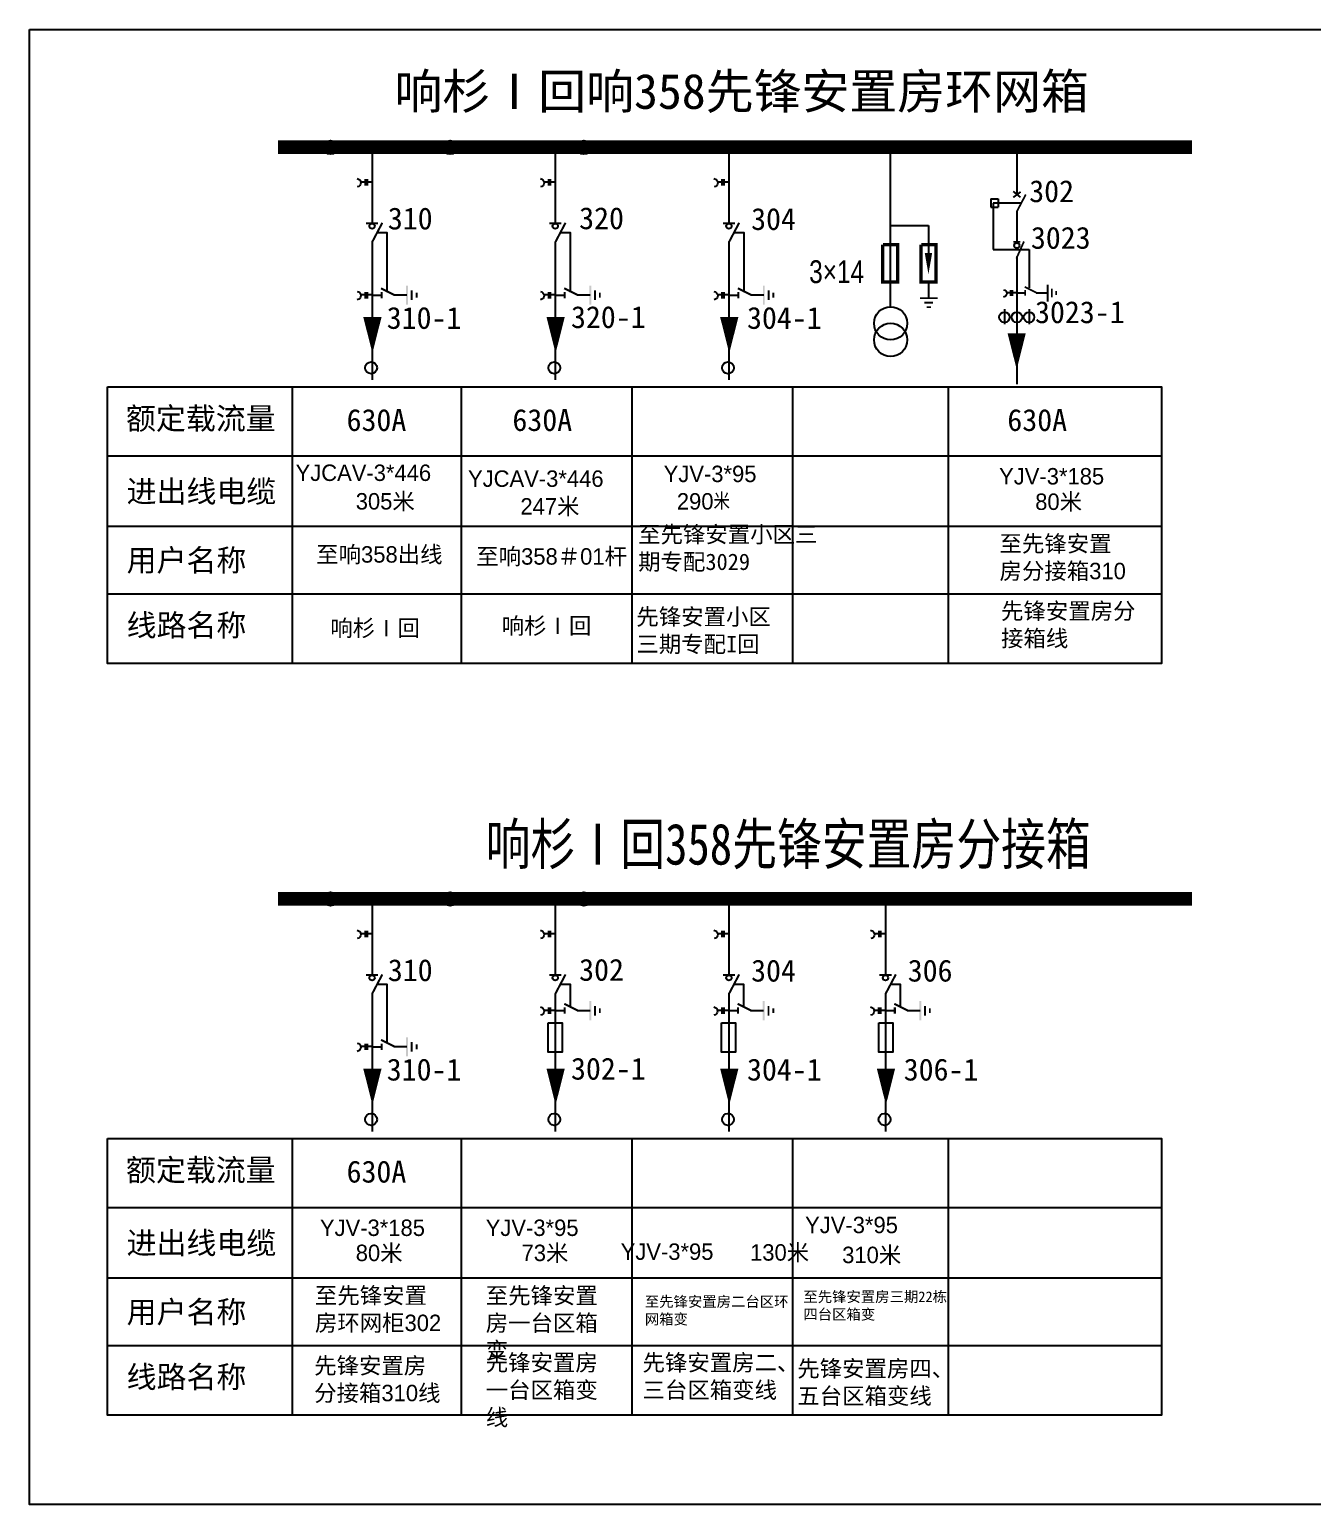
# Model space of a CAD drawing. Extents: x -201 to 232, y -165 to 3.
# Drawn here: x -200.8 to -54.7, y -164.6 to 3.4 of the extents above; entities that cross this region are included whole.
import ezdxf

# ---------------------------------------------------------------- set-up
doc = ezdxf.new("R2010")
doc.units = 0
doc.header["$LTSCALE"] = 0.774411
doc.layers.get('0').update_dxf_attribs({"linetype": 'CONTINUOUS'})
doc.layers.add('1', color=7, linetype='CONTINUOUS')
doc.styles.add('hztxt_txtstyle_0.00_0_0', font='', dxfattribs={"bigfont": 'hztxt.shx'})
doc.styles.add('hztxt_txtstyle_10.46_0_0', font='', dxfattribs={"height": 10.46193, "bigfont": 'hztxt.shx'})
doc.styles.add('hztxt_txtstyle_2.50_0_0', font='simkai.ttf', dxfattribs={"height": 2.5})
doc.styles.add('hztxt_txtstyle_2.60_0_0', font='', dxfattribs={"height": 2.6, "bigfont": 'hztxt.shx'})
doc.styles.add('hztxt_txtstyle_4.68_0_0', font='simkai.ttf', dxfattribs={"height": 4.68})
doc.styles.add('hztxt_txtstyle_9.64_0_0', font='', dxfattribs={"height": 9.642747, "bigfont": 'hztxt.shx'})
doc.styles.get('hztxt_txtstyle_0.00_0_0').set_extended_font_data('hztxt')
doc.styles.get('hztxt_txtstyle_10.46_0_0').set_extended_font_data('hztxt')
doc.styles.get('hztxt_txtstyle_2.60_0_0').set_extended_font_data('hztxt')
doc.styles.get('hztxt_txtstyle_9.64_0_0').set_extended_font_data('hztxt')

# ---------------------------------------------------------------- blocks, each defined once
blk = doc.blocks.new('JD')
for points in [[(-2, 0.2), (-2, -0.2), (2, 0.2), (2, -0.2)], [(1, -1.2), (1, -0.8), (-1, -1.2), (-1, -0.8)], [(-0.5, -1.8), (-0.5, -2.2), (0.5, -1.8), (0.5, -2.2)]]:
    blk.add_trace(points)

msp = doc.modelspace()

# ---------------------------------------------------------------- linework, layer by layer
at = {"linetype": 'Continuous'}
for p, q in [((-170.86, -37.35), (-170.86, -68.87)), ((-151.6, -37.35), (-151.6, -68.87)), ((-132.18, -37.4), (-132.18, -68.71)), ((-113.85, -37.4), (-113.85, -68.71)), ((-96.15, -37.4), (-96.15, -68.71)), ((-191.89, -45.19), (-71.85, -45.19)), ((-191.89, -53.19), (-71.85, -53.19)), ((-191.89, -60.88), (-71.85, -60.88)), ((-170.86, -122.94), (-170.86, -154.47)), ((-151.6, -122.94), (-151.6, -154.47)), ((-132.18, -122.99), (-132.18, -154.3)), ((-113.85, -122.99), (-113.85, -154.3)), ((-96.15, -122.99), (-96.15, -154.3)), ((-191.89, -130.79), (-71.85, -130.79)), ((-191.89, -138.78), (-71.85, -138.78)), ((-191.89, -146.48), (-71.85, -146.48))]:
    msp.add_line(p, q, dxfattribs=at)
for points in [[(-200.78, 3.37), (231.67, 3.37), (231.67, -164.6), (-200.78, -164.6)], [(-191.9, -37.32), (-71.85, -37.32), (-71.85, -68.83), (-191.9, -68.83)], [(-191.9, -122.91), (-71.85, -122.91), (-71.85, -154.42), (-191.9, -154.42)]]:
    msp.add_lwpolyline(points, close=True, dxfattribs=at)
at = {"color": 0, "linetype": 'Continuous'}
for points in [[(-141.7, -109.75), (-140.1, -109.75), (-140.1, -113.1), (-141.7, -113.1)], [(-121.94, -109.75), (-120.35, -109.75), (-120.35, -113.1), (-121.94, -113.1)], [(-104.02, -109.75), (-102.42, -109.75), (-102.42, -113.1), (-104.02, -113.1)]]:
    msp.add_lwpolyline(points, close=True, dxfattribs=at)
at = {"layer": '1'}
for p, q in [((-102.73, -10.04), (-102.73, -28.29)), ((-88.33, -10.04), (-88.33, -15.45)), ((-161.76, -10.84), (-161.76, -18.67)), ((-140.89, -10.84), (-140.89, -18.67)), ((-121.11, -10.84), (-121.11, -18.67)), ((-91.28, -15.93), (-91.28, -16.85)), ((-91.28, -15.93), (-90.45, -15.93)), ((-91.01, -16.41), (-91.01, -21.68)), ((-87.91, -16.41), (-91.01, -16.41)), ((-90.45, -15.93), (-90.45, -16.85)), ((-91.28, -16.85), (-90.45, -16.85)), ((-88.33, -17.33), (-88.33, -20.76)), ((-102.75, -18.95), (-98.38, -18.95)), ((-98.38, -18.95), (-98.38, -22.15)), ((-161.76, -20.8), (-161.76, -30.3)), ((-140.89, -20.8), (-140.89, -30.3)), ((-121.11, -20.8), (-121.11, -30.3)), ((-91.01, -21.68), (-86.92, -21.68)), ((-86.92, -21.68), (-86.92, -26.03)), ((-88.33, -22.47), (-88.33, -32.59)), ((-159.27, -26.85), (-157.8, -26.85)), ((-138.4, -26.85), (-136.93, -26.85)), ((-118.62, -26.85), (-117.15, -26.85)), ((-98.38, -25.5), (-98.38, -27.15)), ((-88.33, -26.63), (-87.37, -26.63)), ((-86.12, -26.6), (-84.82, -26.6)), ((-161.76, -26.88), (-160.68, -26.88)), ((-140.89, -26.88), (-139.81, -26.88)), ((-121.11, -26.88), (-120.03, -26.88)), ((-89.7, -28.49), (-89.7, -30.17)), ((-86.89, -28.49), (-86.89, -30.17)), ((-161.76, -31.84), (-161.76, -36.53)), ((-140.89, -31.84), (-140.89, -36.53)), ((-121.11, -31.84), (-121.11, -36.53)), ((-88.32, -33.95), (-88.32, -37.03)), ((-161.76, -96.43), (-161.76, -104.27)), ((-140.89, -96.43), (-140.89, -104.27)), ((-121.11, -96.43), (-121.11, -104.27)), ((-103.27, -96.43), (-103.27, -104.27)), ((-161.76, -106.4), (-161.76, -115.9)), ((-140.89, -106.4), (-140.89, -115.9)), ((-121.11, -106.4), (-121.11, -115.9)), ((-103.27, -106.4), (-103.27, -115.9)), ((-140.89, -108.36), (-139.81, -108.36)), ((-138.4, -108.33), (-136.93, -108.33)), ((-121.14, -108.36), (-120.06, -108.36)), ((-118.65, -108.33), (-117.18, -108.33)), ((-103.29, -108.36), (-102.21, -108.36)), ((-100.8, -108.33), (-99.33, -108.33)), ((-161.76, -112.47), (-160.68, -112.47)), ((-159.27, -112.44), (-157.8, -112.44)), ((-161.76, -117.43), (-161.76, -122.13)), ((-140.89, -117.43), (-140.89, -122.13)), ((-121.11, -117.43), (-121.11, -122.13)), ((-103.26, -117.43), (-103.26, -122.13))]:
    msp.add_line(p, q, dxfattribs=at)
for points, const_width in [([(-172.46, -10.04), (-68.36, -10.04)], 1.56), ([(-88.72, -15.75), (-87.88, -15.12)], 0.207), ([(-88.72, -15.06), (-87.9, -15.74)], 0.207), ([(-88.33, -17.39), (-87.29, -15.42)], 0.207), ([(-162.45, -18.7), (-161.07, -18.7)], 0.234), ([(-161.76, -20.86), (-160.59, -18.64)], 0.234), ([(-141.58, -18.7), (-140.2, -18.7)], 0.234), ([(-140.89, -20.86), (-139.72, -18.64)], 0.234), ([(-121.8, -18.7), (-120.42, -18.7)], 0.234), ([(-121.11, -20.86), (-119.94, -18.64)], 0.234), ([(-103.6, -21.13), (-103.6, -25.39), (-101.89, -25.39), (-101.89, -21.13), (-103.55, -21.13)], 0.36), ([(-99.23, -21.13), (-99.23, -25.39), (-97.52, -25.39), (-97.52, -21.13), (-99.18, -21.13)], 0.36), ([(-88.7, -20.81), (-87.93, -20.81)], 0.207), ([(-88.37, -22.73), (-87.5, -20.77)], 0.207), ([(-160.74, -26.1), (-159.18, -26.88)], 0.234), ([(-160.68, -26.52), (-160.68, -27.24)], 0.234), ([(-139.87, -26.1), (-138.31, -26.88)], 0.234), ([(-139.81, -26.52), (-139.81, -27.24)], 0.234), ([(-120.09, -26.1), (-118.53, -26.88)], 0.234), ([(-120.03, -26.52), (-120.03, -27.24)], 0.234), ([(-87.42, -25.94), (-86.04, -26.63)], 0.207), ([(-87.37, -26.31), (-87.37, -26.95)], 0.207), ([(-88.84, -32.65), (-87.78, -32.65), (-88.32, -33.72), (-88.83, -32.63)], 0.207), ([(-172.46, -95.63), (-68.36, -95.63)], 1.56), ([(-161.76, -106.46), (-160.59, -104.24)], 0.234), ([(-140.89, -106.46), (-139.72, -104.24)], 0.234), ([(-121.11, -106.46), (-119.94, -104.24)], 0.234), ([(-103.27, -106.46), (-102.1, -104.24)], 0.234), ([(-162.45, -104.3), (-161.07, -104.3)], 0.234), ([(-141.58, -104.3), (-140.2, -104.3)], 0.234), ([(-121.8, -104.3), (-120.42, -104.3)], 0.234), ([(-103.96, -104.3), (-102.58, -104.3)], 0.234), ([(-139.87, -107.58), (-138.31, -108.36)], 0.234), ([(-120.12, -107.58), (-118.56, -108.36)], 0.234), ([(-102.27, -107.58), (-100.71, -108.36)], 0.234), ([(-139.81, -108), (-139.81, -108.72)], 0.234), ([(-120.06, -108), (-120.06, -108.72)], 0.234), ([(-102.21, -108), (-102.21, -108.72)], 0.234), ([(-160.74, -111.69), (-159.18, -112.47)], 0.234), ([(-160.68, -112.11), (-160.68, -112.83)], 0.234)]:
    msp.add_lwpolyline(points, dxfattribs=dict(at, const_width=const_width))
for points, format in [([(-163.46, -13.61, -0.877934), (-163.45, -14.56)], "xyb"), ([(-142.59, -13.61, -0.877934), (-142.58, -14.56)], "xyb"), ([(-122.81, -13.61, -0.877934), (-122.79, -14.56)], "xyb"), ([(-98.38, -22.09, 0.84, 0, 0), (-98.38, -24.49, 0, 0, 0)], "xyseb"), ([(-163.46, -26.46, -0.877934), (-163.45, -27.41)], "xyb"), ([(-142.59, -26.46, -0.877934), (-142.58, -27.41)], "xyb"), ([(-122.81, -26.46, -0.877934), (-122.79, -27.41)], "xyb"), ([(-89.83, -26.26, -0.877934), (-89.82, -27.1)], "xyb"), ([(-161.72, -29.38, 2.08, 0, 0), (-161.72, -33.5, 0, 0, 0)], "xyseb"), ([(-140.85, -29.38, 2.08, 0, 0), (-140.85, -33.5, 0, 0, 0)], "xyseb"), ([(-121.07, -29.38, 2.08, 0, 0), (-121.07, -33.5, 0, 0, 0)], "xyseb"), ([(-88.33, -31.22, 2.08, 0, 0), (-88.33, -35.34, 0, 0, 0)], "xyseb"), ([(-163.46, -99.21, -0.877934), (-163.45, -100.16)], "xyb"), ([(-142.59, -99.21, -0.877934), (-142.58, -100.16)], "xyb"), ([(-122.81, -99.21, -0.877934), (-122.79, -100.16)], "xyb"), ([(-104.97, -99.21, -0.877934), (-104.95, -100.16)], "xyb"), ([(-142.59, -107.94, -0.877934), (-142.58, -108.89)], "xyb"), ([(-122.83, -107.94, -0.877934), (-122.82, -108.89)], "xyb"), ([(-104.99, -107.94, -0.877934), (-104.97, -108.89)], "xyb"), ([(-163.46, -112.06, -0.877934), (-163.45, -113)], "xyb"), ([(-161.72, -114.97, 2.08, 0, 0), (-161.72, -119.1, 0, 0, 0)], "xyseb"), ([(-140.85, -114.97, 2.08, 0, 0), (-140.85, -119.1, 0, 0, 0)], "xyseb"), ([(-121.07, -114.97, 2.08, 0, 0), (-121.07, -119.1, 0, 0, 0)], "xyseb"), ([(-103.22, -114.97, 2.08, 0, 0), (-103.22, -119.1, 0, 0, 0)], "xyseb")]:
    msp.add_lwpolyline(points, format=format, dxfattribs=at)
for points in [[(-162.55, -14.01), (-163.04, -14.01)], [(-162.55, -13.69), (-162.55, -14.4)], [(-162.33, -13.69), (-162.33, -14.4)], [(-161.77, -14.01), (-162.33, -14.01)], [(-141.68, -14.01), (-142.17, -14.01)], [(-141.68, -13.69), (-141.68, -14.4)], [(-141.46, -13.69), (-141.46, -14.4)], [(-140.9, -14.01), (-141.46, -14.01)], [(-121.9, -14.01), (-122.39, -14.01)], [(-121.9, -13.69), (-121.9, -14.4)], [(-121.68, -13.69), (-121.68, -14.4)], [(-121.11, -14.01), (-121.68, -14.01)], [(-160.03, -26.53), (-160.03, -19.78), (-161.19, -19.78)], [(-139.16, -26.53), (-139.16, -19.78), (-140.32, -19.78)], [(-119.37, -26.53), (-119.37, -19.78), (-120.54, -19.78)], [(-162.55, -26.86), (-163.04, -26.86)], [(-162.55, -26.54), (-162.55, -27.25)], [(-162.33, -26.54), (-162.33, -27.25)], [(-161.77, -26.86), (-162.33, -26.86)], [(-141.68, -26.86), (-142.17, -26.86)], [(-141.68, -26.54), (-141.68, -27.25)], [(-141.46, -26.54), (-141.46, -27.25)], [(-140.9, -26.86), (-141.46, -26.86)], [(-121.9, -26.86), (-122.39, -26.86)], [(-121.9, -26.54), (-121.9, -27.25)], [(-121.68, -26.54), (-121.68, -27.25)], [(-121.11, -26.86), (-121.68, -26.86)], [(-89.03, -26.62), (-89.46, -26.62)], [(-89.03, -26.33), (-89.03, -26.96)], [(-88.83, -26.33), (-88.83, -26.96)], [(-88.33, -26.62), (-88.83, -26.62)], [(-162.55, -99.61), (-163.04, -99.61)], [(-162.55, -99.28), (-162.55, -99.99)], [(-162.33, -99.28), (-162.33, -99.99)], [(-161.77, -99.61), (-162.33, -99.61)], [(-141.68, -99.61), (-142.17, -99.61)], [(-141.68, -99.28), (-141.68, -99.99)], [(-141.46, -99.28), (-141.46, -99.99)], [(-140.9, -99.61), (-141.46, -99.61)], [(-121.9, -99.61), (-122.39, -99.61)], [(-121.9, -99.28), (-121.9, -99.99)], [(-121.68, -99.28), (-121.68, -99.99)], [(-121.11, -99.61), (-121.68, -99.61)], [(-104.05, -99.61), (-104.55, -99.61)], [(-104.05, -99.28), (-104.05, -99.99)], [(-103.83, -99.28), (-103.83, -99.99)], [(-103.27, -99.61), (-103.83, -99.61)], [(-160.03, -112.12), (-160.03, -105.37), (-161.19, -105.37)], [(-139.16, -107.96), (-139.16, -105.37), (-140.32, -105.37)], [(-119.4, -107.96), (-119.4, -105.37), (-120.56, -105.37)], [(-101.55, -107.96), (-101.55, -105.37), (-102.72, -105.37)], [(-141.68, -108.34), (-142.17, -108.34)], [(-141.68, -108.02), (-141.68, -108.73)], [(-141.46, -108.02), (-141.46, -108.73)], [(-140.9, -108.34), (-141.46, -108.34)], [(-121.92, -108.34), (-122.41, -108.34)], [(-121.92, -108.02), (-121.92, -108.73)], [(-121.7, -108.02), (-121.7, -108.73)], [(-121.14, -108.34), (-121.7, -108.34)], [(-104.08, -108.34), (-104.57, -108.34)], [(-104.08, -108.02), (-104.08, -108.73)], [(-103.86, -108.02), (-103.86, -108.73)], [(-103.29, -108.34), (-103.86, -108.34)], [(-162.55, -112.46), (-163.04, -112.46)], [(-162.55, -112.13), (-162.55, -112.84)], [(-162.33, -112.13), (-162.33, -112.84)], [(-161.77, -112.46), (-162.33, -112.46)]]:
    msp.add_lwpolyline(points, dxfattribs=at)
for centre, radius in [((-166.5, -10.06), 0.777), ((-152.88, -10.06), 0.777), ((-137.65, -10.06), 0.777), ((-161.76, -19.03), 0.3), ((-140.89, -19.03), 0.3), ((-121.11, -19.03), 0.3), ((-88.31, -21.22), 0.3), ((-102.69, -30.09), 1.89), ((-102.69, -31.98), 1.89), ((-89.73, -29.4), 0.599), ((-88.31, -29.4), 0.599), ((-86.92, -29.4), 0.599), ((-161.87, -35.16), 0.676), ((-141, -35.16), 0.676), ((-121.22, -35.16), 0.676), ((-166.5, -95.65), 0.777), ((-152.88, -95.65), 0.777), ((-137.65, -95.65), 0.777), ((-161.76, -104.63), 0.3), ((-140.89, -104.63), 0.3), ((-121.11, -104.63), 0.3), ((-103.27, -104.63), 0.3), ((-161.87, -120.75), 0.676), ((-141, -120.75), 0.676), ((-121.22, -120.75), 0.676), ((-103.38, -120.75), 0.676)]:
    msp.add_circle(centre, radius, dxfattribs=at)

# ---------------------------------------------------------------- block references
at = {"layer": '1', "rotation": 90}
for p, xscale, yscale, zscale in [((-157.78, -26.89), 0.5459999999031879, 0.5459999999031879, 0.546), ((-136.91, -26.89), 0.5459999999031879, 0.5459999999031879, 0.546), ((-117.13, -26.89), 0.5459999999031879, 0.5459999999031879, 0.546), ((-84.8, -26.64), 0.4838399997354372, 0.4838399997354372, 0.48384), ((-136.91, -108.37), 0.5459999999031879, 0.5459999999031879, 0.546), ((-117.15, -108.37), 0.5459999999031879, 0.5459999999031879, 0.546), ((-99.31, -108.37), 0.5459999999031879, 0.5459999999031879, 0.546), ((-157.78, -112.48), 0.5459999999031879, 0.5459999999031879, 0.546)]:
    msp.add_blockref('JD', p, dxfattribs=dict(at, xscale=xscale, yscale=yscale, zscale=zscale))
at = {"layer": '1', "xscale": 0.5040000006556511, "yscale": 0.5039999997243285, "zscale": 0.504}
msp.add_blockref('JD', (-98.35, -27.23), dxfattribs=at)

# ---------------------------------------------------------------- texts
at = {"linetype": 'Continuous', "style": 'hztxt_txtstyle_2.50_0_0'}
for s, p in [('302', (-86.9, -16.29)), ('310', (-159.96, -19.4)), ('320', (-138.17, -19.37)), ('304', (-118.58, -19.46)), ('3023', (-86.71, -21.6)), ('310-1', (-160.09, -30.72)), ('320-1', (-139.1, -30.63)), ('304-1', (-119.05, -30.72)), ('3023-1', (-86.24, -30.07)), ('额定载流量', (-189.79, -42.17)), ('630A', (-164.66, -42.35)), ('630A', (-145.77, -42.35)), ('630A', (-89.39, -42.35)), ('进出线电缆', (-189.72, -50.48)), ('用户名称', (-189.72, -58.32)), ('线路名称', (-189.72, -65.72)), ('310', (-159.96, -105)), ('302', (-138.17, -104.96)), ('304', (-118.58, -105.05)), ('306', (-100.74, -105.05)), ('310-1', (-160.09, -116.32)), ('302-1', (-139.1, -116.22)), ('304-1', (-119.05, -116.32)), ('306-1', (-101.2, -116.32)), ('额定载流量', (-189.79, -127.76)), ('630A', (-164.66, -127.94)), ('进出线电缆', (-189.72, -136.07)), ('用户名称', (-189.72, -143.92)), ('线路名称', (-189.72, -151.32))]:
    msp.add_text(s, height=2.5, dxfattribs=at).set_placement(p)
at = {"linetype": 'Continuous', "attachment_point": 1}
for s, insert, char_height, width, style in [('{\\fSimSun|b0|i0|c134|p2;响杉Ⅰ回响358先锋安置房环网箱}', (-159.2, -1.67), 4, 85.5808, 'hztxt_txtstyle_9.64_0_0'), ('{\\f\uffbfﾬￌﾣﾤ_GB2312|b0|i0|c134|p49;YJCAV-3*446 }', (-170.47, -46.17), 1.8715, 10.0239, 'hztxt_txtstyle_0.00_0_0'), ('{\\f\uffbfﾬￌﾣﾤ_GB2312|b0|i0|c134|p49;YJCAV-3*446 }', (-150.83, -46.84), 1.8715, 10.0239, 'hztxt_txtstyle_0.00_0_0'), ('{\\f\uffbfﾬￌﾣﾤ_GB2312|b0|i0|c134|p49;YJV-3*95}', (-128.54, -46.3), 1.8715, 10.0239, 'hztxt_txtstyle_0.00_0_0'), ('{\\f\uffbfﾬￌﾣﾤ_GB2312|b0|i0|c134|p49;YJV-3*185}', (-90.33, -46.57), 1.8715, 10.0239, 'hztxt_txtstyle_0.00_0_0'), ('{\\f\uffbfﾬￌﾣﾤ_GB2312|b0|i0|c134|p49;305\\f\uffbfﾬￌﾣﾤ_GB2312|b0|i0|c134|p32;米}', (-163.62, -49.42), 1.8715, 10.0239, 'hztxt_txtstyle_0.00_0_0'), ('{\\f\uffbfﾬￌﾣﾤ_GB2312|b0|i0|c134|p49;247\\f\uffbfﾬￌﾣﾤ_GB2312|b0|i0|c134|p32;米}', (-144.86, -50), 1.8715, 10.0239, 'hztxt_txtstyle_0.00_0_0'), ('{\\f\uffbfﾬￌﾣﾤ_GB2312|b0|i0|c134|p49;290}米', (-127.04, -49.43), 1.8715, 10.0239, 'hztxt_txtstyle_0.00_0_0'), ('{\\f\uffbfﾬￌﾣﾤ_GB2312|b0|i0|c134|p49;80\\f\uffbfﾬￌﾣﾤ_GB2312|b0|i0|c134|p32;米}', (-86.22, -49.47), 1.8715, 10.0239, 'hztxt_txtstyle_0.00_0_0'), ('{\\fSimSun|b0|i0|c134|p2;至先锋安置小区三期专配3029}', (-131.45, -53.19), 1.8715, 20.6634, 'hztxt_txtstyle_9.64_0_0'), ('{\\f\uffbfﾬￌﾣﾤ_GB2312|b0|i0|c134|p49;至\\f\uffbfﾬￌﾣﾤ_GB2312|b0|i0|c134|p32;响358出线}', (-168.12, -55.47), 1.8715, 15.2218, 'hztxt_txtstyle_0.00_0_0'), ('{\\f\uffbfﾬￌﾣﾤ_GB2312|b0|i0|c134|p49;至\\f\uffbfﾬￌﾣﾤ_GB2312|b0|i0|c134|p32;响358＃01杆}', (-149.89, -55.7), 1.8715, 17.9492, 'hztxt_txtstyle_0.00_0_0'), ('{\\f\uffbfﾬￌﾣﾤ_GB2312|b0|i0|c134|p49;至\\f\uffbfﾬￌﾣﾤ_GB2312|b0|i0|c134|p32;先锋安置房分接箱310}', (-90.28, -54.24), 1.8715, 15.2218, 'hztxt_txtstyle_0.00_0_0'), ('{\\fSimSun|b0|i0|c134|p2;先锋安置房分接箱线}', (-90.11, -61.91), 1.8715, 15.6914, 'hztxt_txtstyle_10.46_0_0'), ('{\\fSimSun|b0|i0|c134|p2;响杉Ⅰ回}', (-166.52, -63.86), 1.8715, 15.6721, 'hztxt_txtstyle_0.00_0_0'), ('{\\fSimSun|b0|i0|c134|p2;响杉Ⅰ回}', (-146.99, -63.6), 1.8715, 16.4068, 'hztxt_txtstyle_10.46_0_0'), ('{\\fSimSun|b0|i0|c134|p2;先锋安置小区三期专配I回}', (-131.65, -62.57), 1.8715, 17.6024, 'hztxt_txtstyle_0.00_0_0'), ('{\\f\uffbfﾬￌﾣﾤ_GB2312|b0|i0|c134|p49;YJV-3*185}', (-167.7, -132.15), 1.8715, 10.0239, 'hztxt_txtstyle_0.00_0_0'), ('{\\f\uffbfﾬￌﾣﾤ_GB2312|b0|i0|c134|p49;YJV-3*95}', (-148.81, -132.15), 1.8715, 10.0239, 'hztxt_txtstyle_0.00_0_0'), ('{\\f\uffbfﾬￌﾣﾤ_GB2312|b0|i0|c134|p49;YJV-3*95}', (-112.43, -131.83), 1.8715, 10.0239, 'hztxt_txtstyle_0.00_0_0'), ('{\\f\uffbfﾬￌﾣﾤ_GB2312|b0|i0|c134|p49;80\\f\uffbfﾬￌﾣﾤ_GB2312|b0|i0|c134|p32;米}', (-163.62, -135.01), 1.8715, 10.0239, 'hztxt_txtstyle_0.00_0_0'), ('{\\f\uffbfﾬￌﾣﾤ_GB2312|b0|i0|c134|p49;73\\f\uffbfﾬￌﾣﾤ_GB2312|b0|i0|c134|p32;米}', (-144.73, -135.01), 1.8715, 10.0239, 'hztxt_txtstyle_0.00_0_0'), ('{\\f\uffbfﾬￌﾣﾤ_GB2312|b0|i0|c134|p49;YJV-3*95}', (-133.44, -134.87), 1.8715, 10.0239, 'hztxt_txtstyle_0.00_0_0'), ('{\\f\uffbfﾬￌﾣﾤ_GB2312|b0|i0|c134|p49;130\\f\uffbfﾬￌﾣﾤ_GB2312|b0|i0|c134|p32;米}', (-118.7, -134.96), 1.8715, 10.0239, 'hztxt_txtstyle_0.00_0_0'), ('{\\f\uffbfﾬￌﾣﾤ_GB2312|b0|i0|c134|p49;310\\fSimSun|b0|i0|c134|p2;米}', (-108.21, -135.24), 1.8715, 10.0239, 'hztxt_txtstyle_0.00_0_0'), ('{\\f\uffbfﾬￌﾣﾤ_GB2312|b0|i0|c134|p49;至\\f\uffbfﾬￌﾣﾤ_GB2312|b0|i0|c134|p32;先锋安置房环网柜302}', (-168.27, -139.86), 1.8715, 15.2218, 'hztxt_txtstyle_0.00_0_0'), ('{\\f\uffbfﾬￌﾣﾤ_GB2312|b0|i0|c134|p49;至\\f\uffbfﾬￌﾣﾤ_GB2312|b0|i0|c134|p32;先锋安置房一台区箱变}', (-148.81, -139.87), 1.8715, 15.2218, 'hztxt_txtstyle_0.00_0_0'), ('{\\fSimSun|b0|i0|c134|p2;至先锋安置房二台区环网箱变}', (-130.69, -140.89), 1.2, 17.9226, 'hztxt_txtstyle_0.00_0_0'), ('{\\fSimSun|b0|i0|c134|p2;至\\C7;先锋安置房三期22栋四台区箱变}', (-112.63, -140.34), 1.2, 17.9226, 'hztxt_txtstyle_0.00_0_0'), ('{\\f\uffbfﾬￌﾣﾤ_GB2312|b0|i0|c134|p32;先锋安置房分接箱310线}', (-168.35, -147.85), 1.8715, 14.7835, 'hztxt_txtstyle_0.00_0_0'), ('{\\f\uffbfﾬￌﾣﾤ_GB2312|b0|i0|c134|p32;先锋安置房一台区箱变线}', (-148.81, -147.5), 1.8715, 15.2218, 'hztxt_txtstyle_0.00_0_0'), ('{\\f\uffbfﾬￌﾣﾤ_GB2312|b0|i0|c134|p32;先锋安置房二、三台区箱变线}', (-130.95, -147.5), 1.8715, 18.0725, 'hztxt_txtstyle_0.00_0_0'), ('{\\fSimSun|b0|i0|c134|p2;先锋安置房四、五台区箱变线}', (-113.32, -148.18), 1.8715, 18.0725, 'hztxt_txtstyle_0.00_0_0')]:
    msp.add_mtext(s, dxfattribs=dict(at, insert=insert, char_height=char_height, width=width, style=style))
at = {"layer": '1', "width": 0.8}
for s, height, style, p in [('3×14', 2.6, 'hztxt_txtstyle_2.60_0_0', (-111.97, -25.51)), ('响杉Ⅰ回358先锋安置房分接箱', 4.68, 'hztxt_txtstyle_4.68_0_0', (-148.81, -91.73))]:
    msp.add_text(s, height=height, dxfattribs=dict(at, style=style)).set_placement(p)

doc.saveas('drawing.dxf')
